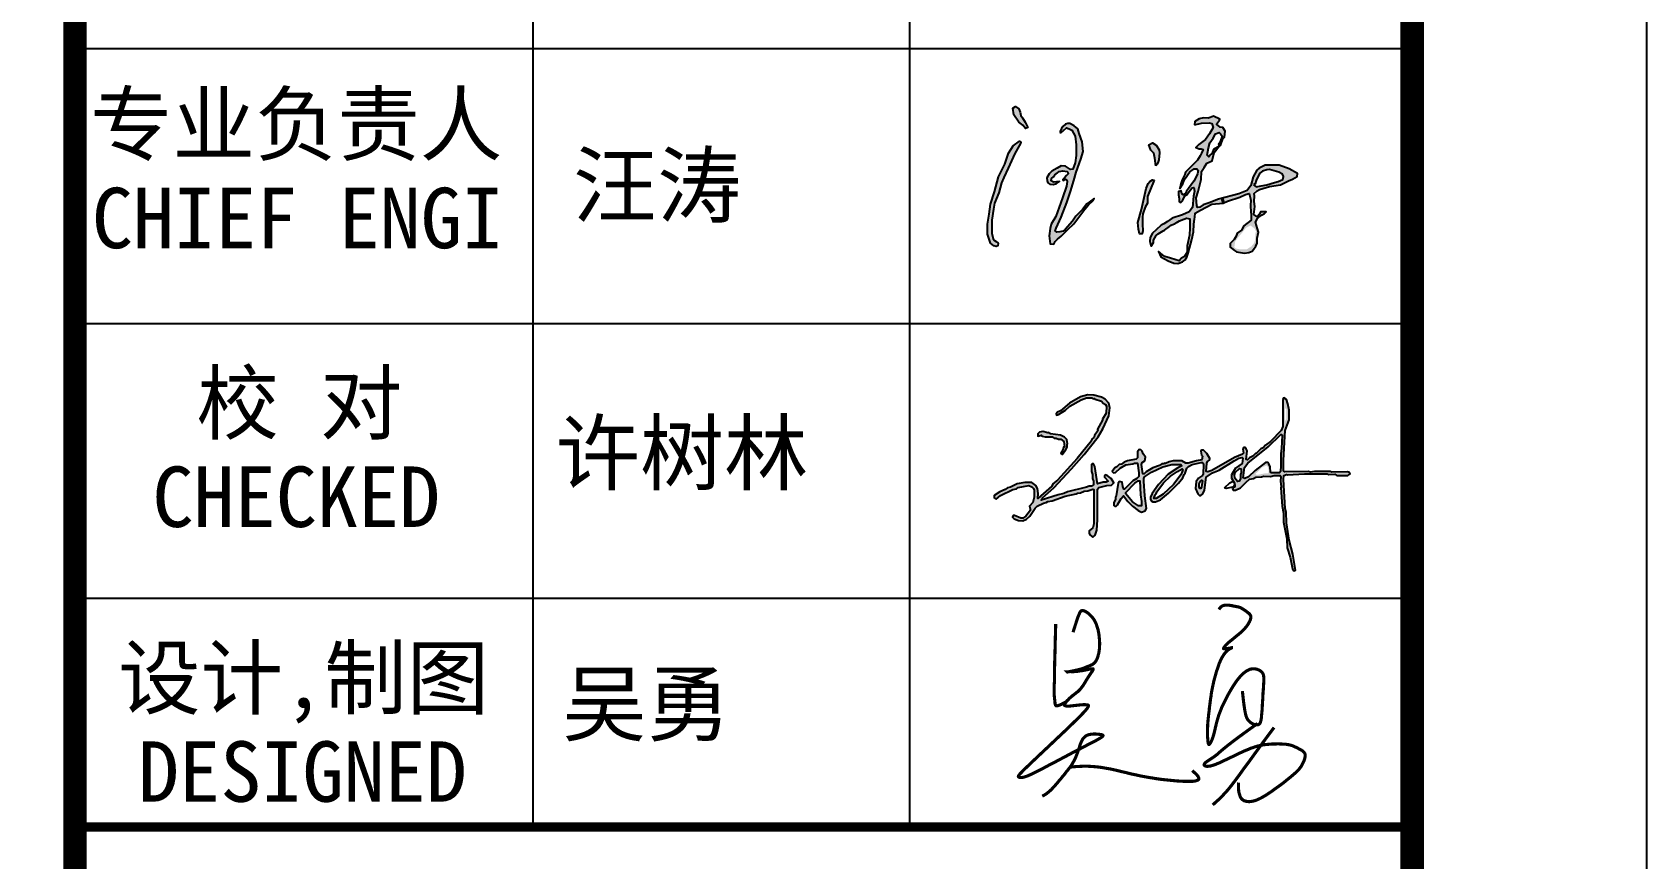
# Model space of a CAD drawing. Extents: x 1036631 to 1215829, y 649019 to 896649.
# Drawn here: x 1204817 to 1215829, y 689782 to 695417 of the extents above; entities that cross this region are included whole.
import ezdxf

# ---------------------------------------------------------------- set-up
doc = ezdxf.new("R2010")
doc.units = 0
doc.header["$LTSCALE"] = 1000
doc.header["$MEASUREMENT"] = 0
for name, color, linetype in [('0-签名', 2, 'Continuous'), ('PUB_TEXT', 7, 'Continuous'), ('PUB_TITLE', 4, 'Continuous'), ('图框', 7, 'Continuous')]:
    doc.layers.add(name, color=color, linetype=linetype)
doc.styles.add('STYLE-黑体', font='simhei.ttf')

msp = doc.modelspace()

# ---------------------------------------------------------------- hatches: boundary and pattern name
at = {"linetype": 'Continuous'}
h = msp.add_hatch(color=4, dxfattribs=at)
h.dxf.hatch_style = 1
h.paths.add_polyline_path([(1211876, 692607), (1211879, 692610), (1211873, 692640), (1211857, 692656), (1211830, 692669), (1211763, 692680), (1211746, 692688), (1211744, 692686), (1211711, 692694), (1211687, 692691), (1211676, 692680), (1211676, 692664), (1211700, 692669), (1211706, 692664), (1211727, 692659), (1211773, 692659), (1211787, 692650), (1211800, 692650), (1211817, 692642), (1211833, 692642), (1211854, 692626), (1211857, 692591), (1211852, 692588), (1211846, 692567), (1211833, 692545), (1211841, 692537), (1211865, 692567), (1211876, 692588)], flags=17)
h.paths.add_polyline_path([(1212192, 692342), (1212195, 692345), (1212176, 692375), (1212149, 692396), (1212138, 692399), (1212130, 692391), (1212130, 692383), (1212155, 692356), (1212141, 692350), (1212122, 692350), (1212082, 692337), (1212065, 692456), (1212055, 692475), (1212046, 692475), (1212041, 692469), (1212041, 692423), (1212049, 692402), (1212049, 692375), (1212055, 692356), (1212055, 692331), (1212041, 692323), (1212025, 692323), (1212009, 692315), (1211879, 692283), (1211854, 692272), (1211814, 692264), (1211698, 692226), (1211708, 692237), (1211708, 692242), (1211784, 692310), (1211906, 692440), (1211992, 692537), (1212087, 692659), (1212119, 692713), (1212160, 692802), (1212168, 692856), (1212160, 692888), (1212136, 692915), (1212111, 692929), (1212057, 692943), (1212017, 692945), (1211968, 692932), (1211892, 692888), (1211830, 692837), (1211811, 692826), (1211800, 692815), (1211803, 692807), (1211817, 692810), (1211865, 692840), (1211895, 692867), (1211971, 692910), (1212009, 692924), (1212044, 692924), (1212057, 692918), (1212063, 692921), (1212068, 692915), (1212111, 692902), (1212122, 692888), (1212138, 692880), (1212144, 692867), (1212141, 692821), (1212117, 692780), (1212117, 692772), (1212084, 692710), (1212087, 692705), (1212063, 692667), (1212060, 692656), (1212044, 692642), (1212041, 692632), (1211944, 692510), (1211809, 692364), (1211779, 692337), (1211771, 692323), (1211676, 692237), (1211679, 692272), (1211673, 692307), (1211662, 692326), (1211635, 692348), (1211587, 692348), (1211535, 692337), (1211489, 692315), (1211468, 692310), (1211454, 692299), (1211416, 692283), (1211379, 692258), (1211379, 692242), (1211392, 692234), (1211422, 692258), (1211506, 692299), (1211530, 692304), (1211541, 692312), (1211614, 692326), (1211635, 692318), (1211646, 692307), (1211652, 692294), (1211652, 692248), (1211641, 692210), (1211619, 692185), (1211625, 692158), (1211595, 692118), (1211573, 692104), (1211560, 692104), (1211516, 692121), (1211508, 692121), (1211503, 692110), (1211514, 692099), (1211544, 692088), (1211573, 692085), (1211598, 692096), (1211622, 692118), (1211657, 692172), (1211671, 692185), (1211714, 692207), (1211733, 692210), (1211744, 692218), (1211773, 692223), (1211863, 692253), (1211938, 692269), (1211946, 692275), (1211968, 692277), (1211992, 692288), (1212017, 692291), (1212052, 692302), (1212057, 692299), (1212057, 692066), (1212052, 692037), (1212025, 692018), (1212025, 692002), (1212030, 691991), (1212052, 691974), (1212068, 691988), (1212079, 692023), (1212084, 692093), (1212084, 692302), (1212092, 692312), (1212147, 692326), (1212179, 692329)])
h.paths.add_polyline_path([(1212384, 692218), (1212384, 692196), (1212382, 692188), (1212363, 692188), (1212322, 692215), (1212276, 692269), (1212276, 692280), (1212338, 692342), (1212360, 692358), (1212371, 692358), (1212376, 692264)], flags=16)
h.paths.add_polyline_path([(1212668, 692434), (1212663, 692426), (1212652, 692399), (1212601, 692334), (1212530, 692267), (1212482, 692237), (1212468, 692239), (1212476, 692264), (1212484, 692269), (1212487, 692283), (1212533, 692345), (1212582, 692391), (1212628, 692423), (1212660, 692440)], flags=16)
h.paths.add_polyline_path([(1212798, 692361), (1212793, 692318), (1212787, 692307), (1212782, 692307), (1212777, 692318), (1212777, 692337), (1212785, 692356), (1212793, 692364)], flags=16)
h.paths.add_polyline_path([(1213063, 692440), (1213063, 692413), (1213058, 692402), (1213058, 692372), (1213050, 692356), (1213039, 692353), (1213020, 692377), (1213017, 692399), (1213023, 692415), (1213052, 692442)], flags=16)
h.paths.add_polyline_path([(1213250, 692431), (1213250, 692415), (1213247, 692410), (1213228, 692410), (1213174, 692399), (1213163, 692402), (1213161, 692407), (1213206, 692450), (1213236, 692464), (1213244, 692456)], flags=16)
h.paths.add_polyline_path([(1213342, 692669), (1213339, 692580), (1213334, 692545), (1213334, 692461), (1213331, 692423), (1213325, 692413), (1213269, 692413), (1213263, 692418), (1213261, 692453), (1213252, 692475), (1213244, 692483), (1213228, 692483), (1213158, 692429), (1213112, 692385), (1213087, 692375), (1213077, 692380), (1213085, 692450), (1213109, 692480), (1213247, 692591), (1213334, 692675), (1213339, 692675)], flags=16)
h.paths.add_polyline_path([(1213371, 692848), (1213371, 692813), (1213371, 692780), (1213363, 692769), (1213363, 692851), (1213366, 692853)], flags=16)
h.paths.add_polyline_path([(1213804, 692404), (1213807, 692407), (1213801, 692415), (1213788, 692421), (1213682, 692418), (1213669, 692423), (1213563, 692423), (1213536, 692418), (1213520, 692423), (1213361, 692421), (1213352, 692426), (1213352, 692499), (1213363, 692702), (1213390, 692775), (1213390, 692840), (1213382, 692883), (1213371, 692913), (1213355, 692924), (1213347, 692913), (1213347, 692729), (1213336, 692702), (1213263, 692626), (1213228, 692602), (1213212, 692583), (1213198, 692577), (1213166, 692545), (1213161, 692545), (1213142, 692526), (1213120, 692515), (1213106, 692502), (1213096, 692504), (1213104, 692564), (1213098, 692577), (1213090, 692586), (1213082, 692586), (1213074, 692575), (1213079, 692548), (1213071, 692540), (1213017, 692518), (1212863, 692429), (1212836, 692421), (1212825, 692423), (1212828, 692480), (1212833, 692491), (1212847, 692499), (1212850, 692510), (1212828, 692545), (1212806, 692567), (1212793, 692567), (1212787, 692561), (1212793, 692534), (1212798, 692526), (1212795, 692502), (1212758, 692496), (1212701, 692480), (1212685, 692480), (1212658, 692494), (1212598, 692494), (1212571, 692488), (1212547, 692477), (1212544, 692480), (1212536, 692475), (1212522, 692475), (1212506, 692464), (1212460, 692448), (1212414, 692421), (1212401, 692407), (1212393, 692407), (1212384, 692469), (1212387, 692483), (1212406, 692496), (1212411, 692521), (1212395, 692542), (1212387, 692561), (1212379, 692569), (1212368, 692572), (1212355, 692556), (1212355, 692515), (1212347, 692507), (1212287, 692494), (1212265, 692486), (1212247, 692472), (1212230, 692469), (1212214, 692453), (1212201, 692448), (1212184, 692423), (1212192, 692413), (1212206, 692415), (1212238, 692445), (1212276, 692467), (1212325, 692475), (1212336, 692480), (1212355, 692480), (1212366, 692413), (1212366, 692388), (1212352, 692375), (1212325, 692358), (1212268, 692302), (1212263, 692302), (1212255, 692321), (1212252, 692350), (1212233, 692353), (1212225, 692342), (1212211, 692256), (1212206, 692248), (1212206, 692231), (1212195, 692210), (1212195, 692191), (1212201, 692185), (1212211, 692185), (1212220, 692194), (1212244, 692239), (1212260, 692256), (1212290, 692218), (1212322, 692185), (1212360, 692156), (1212382, 692145), (1212409, 692153), (1212417, 692169), (1212406, 692256), (1212398, 692356), (1212398, 692375), (1212403, 692385), (1212452, 692418), (1212528, 692453), (1212590, 692469), (1212652, 692469), (1212658, 692461), (1212631, 692448), (1212566, 692404), (1212498, 692334), (1212455, 692272), (1212444, 692248), (1212444, 692234), (1212449, 692223), (1212460, 692215), (1212479, 692215), (1212512, 692229), (1212568, 692275), (1212636, 692342), (1212666, 692380), (1212674, 692402), (1212682, 692410), (1212693, 692445), (1212704, 692456), (1212728, 692469), (1212790, 692483), (1212798, 692483), (1212806, 692475), (1212804, 692402), (1212798, 692394), (1212771, 692377), (1212755, 692353), (1212752, 692307), (1212768, 692269), (1212779, 692258), (1212787, 692258), (1212801, 692269), (1212812, 692294), (1212825, 692383), (1212868, 692413), (1212912, 692431), (1213014, 692496), (1213047, 692513), (1213069, 692518), (1213074, 692513), (1213069, 692477), (1213025, 692445), (1212996, 692399), (1212996, 692377), (1213017, 692342), (1213017, 692329), (1213004, 692307), (1213009, 692296), (1213025, 692296), (1213058, 692310), (1213096, 692350), (1213120, 692369), (1213147, 692375), (1213163, 692383), (1213201, 692385), (1213217, 692391), (1213263, 692388), (1213288, 692396), (1213328, 692396), (1213334, 692388), (1213331, 692356), (1213336, 692318), (1213334, 692310), (1213342, 692185), (1213352, 692137), (1213352, 692077), (1213374, 691964), (1213377, 691901), (1213396, 691839), (1213412, 691758), (1213423, 691745), (1213434, 691750), (1213415, 691858), (1213390, 691953), (1213371, 692072), (1213369, 692145), (1213363, 692169), (1213352, 692367), (1213355, 692396), (1213371, 692402), (1213380, 692399), (1213496, 692407), (1213650, 692407), (1213661, 692402), (1213701, 692404), (1213715, 692394), (1213791, 692394)])
at = {"layer": 'PUB_TEXT'}
h = msp.add_hatch(color=4, dxfattribs=at)
h.paths.add_polyline_path([(1211520, 694590), (1211561, 694666), (1211551, 694676), (1211507, 694644), (1211476, 694594), (1211450, 694518), (1211408, 694431), (1211380, 694330), (1211354, 694246), (1211343, 694178), (1211332, 694109), (1211332, 694041), (1211354, 693980), (1211376, 693960), (1211391, 693956), (1211404, 693962), (1211406, 693980), (1211392, 693991), (1211375, 694001), (1211362, 694047), (1211362, 694137), (1211373, 694212), (1211381, 694252), (1211409, 694323), (1211427, 694390), (1211443, 694428), (1211473, 694490)])
h.paths.add_polyline_path([(1211571, 694833), (1211560, 694849), (1211556, 694872), (1211546, 694895), (1211523, 694911), (1211506, 694900), (1211513, 694855), (1211546, 694804), (1211573, 694785), (1211591, 694762), (1211608, 694768), (1211589, 694805)])
msp.add_hatch(color=4, dxfattribs=at).paths.add_polyline_path([(1211877, 694400), (1211872, 694368), (1211845, 694288), (1211799, 694162), (1211768, 694110), (1211761, 694079), (1211753, 694029), (1211759, 693975), (1211784, 693972), (1211795, 693990), (1211810, 694007), (1211835, 694027), (1211852, 694043), (1211879, 694071), (1211921, 694112), (1211948, 694147), (1211997, 694212), (1212022, 694240), (1212050, 694269), (1212061, 694284), (1212011, 694248), (1211980, 694210), (1211936, 694163), (1211913, 694130), (1211862, 694073), (1211849, 694061), (1211826, 694056), (1211806, 694055), (1211794, 694063), (1211800, 694081), (1211834, 694157), (1211873, 694256), (1211899, 694331), (1211921, 694406), (1211937, 694463), (1211969, 694553), (1211985, 694605), (1211978, 694671), (1211957, 694728), (1211948, 694758), (1211923, 694780), (1211894, 694795), (1211880, 694796), (1211865, 694791), (1211846, 694776), (1211838, 694762), (1211828, 694740), (1211830, 694730), (1211872, 694766), (1211890, 694760), (1211909, 694751), (1211931, 694710), (1211938, 694649), (1211938, 694577), (1211930, 694528), (1211914, 694484), (1211898, 694481), (1211865, 694504), (1211836, 694506), (1211807, 694491), (1211771, 694470), (1211754, 694451), (1211738, 694424), (1211739, 694404), (1211745, 694390), (1211758, 694382), (1211780, 694380), (1211804, 694387), (1211824, 694399), (1211783, 694396), (1211768, 694404), (1211769, 694420), (1211783, 694432), (1211791, 694445), (1211816, 694465), (1211846, 694473), (1211878, 694469), (1211883, 694451), (1211872, 694440), (1211857, 694424), (1211847, 694413), (1211848, 694406), (1211870, 694417)])
h = msp.add_hatch(color=4, dxfattribs=at)
h.paths.add_polyline_path([(1212786, 694205), (1212863, 694245), (1212941, 694251), (1212932, 694285), (1212908, 694279), (1212844, 694255), (1212803, 694241), (1212780, 694224), (1212766, 694223), (1212760, 694237), (1212757, 694288), (1212769, 694332), (1212790, 694414), (1212793, 694469), (1212810, 694496), (1212828, 694524), (1212864, 694541), (1212879, 694598), (1212913, 694640), (1212875, 694617), (1212865, 694592), (1212848, 694577), (1212842, 694569), (1212831, 694580), (1212839, 694629), (1212850, 694664), (1212871, 694695), (1212887, 694725), (1212912, 694734), (1212922, 694725), (1212934, 694708), (1212921, 694678), (1212912, 694660), (1212909, 694652), (1212921, 694646), (1212938, 694690), (1212950, 694702), (1212953, 694743), (1212938, 694768), (1212919, 694770), (1212895, 694790), (1212915, 694817), (1212917, 694825), (1212874, 694845), (1212852, 694836), (1212837, 694832), (1212807, 694833), (1212776, 694828), (1212746, 694809), (1212744, 694787), (1212792, 694797), (1212848, 694801), (1212863, 694796), (1212872, 694767), (1212847, 694725), (1212819, 694686), (1212774, 694653), (1212753, 694631), (1212776, 694623), (1212789, 694622), (1212803, 694617), (1212793, 694594), (1212784, 694574), (1212765, 694546), (1212714, 694495), (1212684, 694464), (1212679, 694448), (1212660, 694412), (1212655, 694398), (1212651, 694383), (1212645, 694351), (1212665, 694384), (1212672, 694403), (1212680, 694420), (1212693, 694437), (1212701, 694450), (1212712, 694465), (1212726, 694475), (1212742, 694487), (1212761, 694486), (1212769, 694475), (1212764, 694452), (1212755, 694431), (1212741, 694402), (1212704, 694352), (1212691, 694334), (1212682, 694316), (1212669, 694308), (1212658, 694315), (1212653, 694337), (1212636, 694332), (1212636, 694308), (1212640, 694283), (1212640, 694263), (1212651, 694257), (1212662, 694269), (1212676, 694297), (1212691, 694307), (1212716, 694340), (1212728, 694356), (1212740, 694359), (1212744, 694333), (1212738, 694300), (1212730, 694223), (1212708, 694194), (1212663, 694173), (1212592, 694150), (1212560, 694128), (1212536, 694111), (1212517, 694101), (1212483, 694071), (1212459, 694047), (1212443, 694019), (1212440, 693994), (1212444, 693973), (1212449, 693958), (1212464, 693983), (1212464, 693999), (1212474, 694016), (1212484, 694032), (1212497, 694044), (1212531, 694064), (1212539, 694069), (1212573, 694092), (1212586, 694102), (1212612, 694113), (1212620, 694118), (1212643, 694131), (1212671, 694142), (1212689, 694149), (1212712, 694146), (1212713, 694125), (1212712, 694083), (1212710, 694033), (1212695, 693961), (1212695, 693918), (1212676, 693888), (1212655, 693876), (1212639, 693859), (1212582, 693878), (1212543, 693888), (1212526, 693900), (1212498, 693922), (1212516, 693885), (1212566, 693859), (1212603, 693844), (1212632, 693840), (1212662, 693852), (1212682, 693866), (1212692, 693883), (1212702, 693910), (1212727, 694005), (1212737, 694056), (1212739, 694108), (1212744, 694144), (1212746, 694157), (1212750, 694183)])
h.paths.add_polyline_path([(1213054, 694294), (1213093, 694312), (1213117, 694317), (1213128, 694272), (1213126, 694237), (1213128, 694191), (1213130, 694179), (1213131, 694136), (1213081, 694098), (1213065, 694067), (1213036, 694048), (1213028, 694028), (1213014, 694004), (1212988, 693978), (1212988, 693953), (1212997, 693945), (1213018, 693930), (1213031, 693921), (1213085, 693911), (1213115, 693916), (1213139, 693924), (1213147, 693935), (1213162, 693958), (1213171, 693979), (1213171, 694013), (1213180, 694055), (1213160, 694123), (1213175, 694147), (1213183, 694157), (1213205, 694172), (1213223, 694182), (1213233, 694194), (1213194, 694192), (1213189, 694177), (1213171, 694159), (1213150, 694174), (1213155, 694230), (1213152, 694263), (1213153, 694302), (1213151, 694318), (1213173, 694336), (1213189, 694345), (1213257, 694365), (1213331, 694377), (1213386, 694404), (1213413, 694416), (1213444, 694433), (1213447, 694454), (1213391, 694487), (1213321, 694512), (1213255, 694511), (1213227, 694511), (1213186, 694490), (1213170, 694477), (1213145, 694432), (1213129, 694373), (1213103, 694339), (1213048, 694316), (1212937, 694287), (1212946, 694254), (1212969, 694266)])
h.paths.add_polyline_path([(1213148, 694378), (1213159, 694385), (1213166, 694407), (1213179, 694436), (1213190, 694456), (1213209, 694470), (1213239, 694480), (1213256, 694481), (1213320, 694463), (1213345, 694450), (1213352, 694434), (1213347, 694413), (1213315, 694400), (1213291, 694392), (1213239, 694377), (1213199, 694370), (1213165, 694364)], flags=16)
h.paths.add_polyline_path([(1213112, 694092), (1213127, 694100), (1213155, 694079), (1213164, 694059), (1213160, 694043), (1213160, 694020), (1213155, 693987), (1213144, 693970), (1213131, 693956), (1213102, 693938), (1213054, 693938), (1213038, 693940), (1213024, 693944), (1213016, 693952), (1213022, 693990), (1213040, 694016), (1213063, 694043), (1213095, 694083)], flags=16)
h.paths.add_polyline_path([(1212937, 694287), (1212932, 694285), (1212941, 694251), (1212946, 694254)], flags=17)
h = msp.add_hatch(color=4, dxfattribs=at)
h.paths.add_polyline_path([(1212459, 694412), (1212441, 694399), (1212429, 694387), (1212415, 694351), (1212396, 694270), (1212382, 694209), (1212359, 694120), (1212363, 694074), (1212369, 694044), (1212388, 694043), (1212392, 694064), (1212389, 694110), (1212389, 694157), (1212393, 694180), (1212408, 694225), (1212423, 694252), (1212424, 694297), (1212469, 694409)])
h.paths.add_polyline_path([(1212468, 694592), (1212473, 694560), (1212481, 694506), (1212490, 694519), (1212494, 694527), (1212502, 694547), (1212506, 694595), (1212503, 694616), (1212484, 694648), (1212457, 694664), (1212433, 694651), (1212446, 694614)])

# ---------------------------------------------------------------- linework, layer by layer
at = {"color": 4, "linetype": 'Continuous'}
for points in [[(1212192, 692342), (1212195, 692345), (1212176, 692375), (1212149, 692396), (1212138, 692399), (1212130, 692391), (1212130, 692383), (1212155, 692356), (1212141, 692350), (1212122, 692350), (1212082, 692337), (1212065, 692456), (1212055, 692475), (1212046, 692475), (1212041, 692469), (1212041, 692423), (1212049, 692402), (1212049, 692375), (1212055, 692356), (1212055, 692331), (1212041, 692323), (1212025, 692323), (1212009, 692315), (1211879, 692283), (1211854, 692272), (1211814, 692264), (1211698, 692226), (1211708, 692237), (1211708, 692242), (1211784, 692310), (1211906, 692440), (1211992, 692537), (1212087, 692659), (1212119, 692713), (1212160, 692802), (1212168, 692856), (1212160, 692888), (1212136, 692915), (1212111, 692929), (1212057, 692943), (1212017, 692945), (1211968, 692932), (1211892, 692888), (1211830, 692837), (1211811, 692826), (1211800, 692815), (1211803, 692807), (1211817, 692810), (1211865, 692840), (1211895, 692867), (1211971, 692910), (1212009, 692924), (1212044, 692924), (1212057, 692918), (1212063, 692921), (1212068, 692915), (1212111, 692902), (1212122, 692888), (1212138, 692880), (1212144, 692867), (1212141, 692821), (1212117, 692780), (1212117, 692772), (1212084, 692710), (1212087, 692705), (1212063, 692667), (1212060, 692656), (1212044, 692642), (1212041, 692632), (1211944, 692510), (1211809, 692364), (1211779, 692337), (1211771, 692323), (1211676, 692237), (1211679, 692272), (1211673, 692307), (1211662, 692326), (1211635, 692348), (1211587, 692348), (1211535, 692337), (1211489, 692315), (1211468, 692310), (1211454, 692299), (1211416, 692283), (1211379, 692258), (1211379, 692242), (1211392, 692234), (1211422, 692258), (1211506, 692299), (1211530, 692304), (1211541, 692312), (1211614, 692326), (1211635, 692318), (1211646, 692307), (1211652, 692294), (1211652, 692248), (1211641, 692210), (1211619, 692185), (1211625, 692158), (1211595, 692118), (1211573, 692104), (1211560, 692104), (1211516, 692121), (1211508, 692121), (1211503, 692110), (1211514, 692099), (1211544, 692088), (1211573, 692085), (1211598, 692096), (1211622, 692118), (1211657, 692172), (1211671, 692185), (1211714, 692207), (1211733, 692210), (1211744, 692218), (1211773, 692223), (1211863, 692253), (1211938, 692269), (1211946, 692275), (1211968, 692277), (1211992, 692288), (1212017, 692291), (1212052, 692302), (1212057, 692299), (1212057, 692066), (1212052, 692037), (1212025, 692018), (1212025, 692002), (1212030, 691991), (1212052, 691974), (1212068, 691988), (1212079, 692023), (1212084, 692093), (1212084, 692302), (1212092, 692312), (1212147, 692326), (1212179, 692329), (1212192, 692342)], [(1213804, 692404), (1213807, 692407), (1213801, 692415), (1213788, 692421), (1213682, 692418), (1213669, 692423), (1213563, 692423), (1213536, 692418), (1213520, 692423), (1213361, 692421), (1213352, 692426), (1213352, 692499), (1213363, 692702), (1213390, 692775), (1213390, 692840), (1213382, 692883), (1213371, 692913), (1213355, 692924), (1213347, 692913), (1213347, 692729), (1213336, 692702), (1213263, 692626), (1213228, 692602), (1213212, 692583), (1213198, 692577), (1213166, 692545), (1213161, 692545), (1213142, 692526), (1213120, 692515), (1213106, 692502), (1213096, 692504), (1213104, 692564), (1213098, 692577), (1213090, 692586), (1213082, 692586), (1213074, 692575), (1213079, 692548), (1213071, 692540), (1213017, 692518), (1212863, 692429), (1212836, 692421), (1212825, 692423), (1212828, 692480), (1212833, 692491), (1212847, 692499), (1212850, 692510), (1212828, 692545), (1212806, 692567), (1212793, 692567), (1212787, 692561), (1212793, 692534), (1212798, 692526), (1212795, 692502), (1212758, 692496), (1212701, 692480), (1212685, 692480), (1212658, 692494), (1212598, 692494), (1212571, 692488), (1212547, 692477), (1212544, 692480), (1212536, 692475), (1212522, 692475), (1212506, 692464), (1212460, 692448), (1212414, 692421), (1212401, 692407), (1212393, 692407), (1212384, 692469), (1212387, 692483), (1212406, 692496), (1212411, 692521), (1212395, 692542), (1212387, 692561), (1212379, 692569), (1212368, 692572), (1212355, 692556), (1212355, 692515), (1212347, 692507), (1212287, 692494), (1212265, 692486), (1212247, 692472), (1212230, 692469), (1212214, 692453), (1212201, 692448), (1212184, 692423), (1212192, 692413), (1212206, 692415), (1212238, 692445), (1212276, 692467), (1212325, 692475), (1212336, 692480), (1212355, 692480), (1212366, 692413), (1212366, 692388), (1212352, 692375), (1212325, 692358), (1212268, 692302), (1212263, 692302), (1212255, 692321), (1212252, 692350), (1212233, 692353), (1212225, 692342), (1212211, 692256), (1212206, 692248), (1212206, 692231), (1212195, 692210), (1212195, 692191), (1212201, 692185), (1212211, 692185), (1212220, 692194), (1212244, 692239), (1212260, 692256), (1212290, 692218), (1212322, 692185), (1212360, 692156), (1212382, 692145), (1212409, 692153), (1212417, 692169), (1212406, 692256), (1212398, 692356), (1212398, 692375), (1212403, 692385), (1212452, 692418), (1212528, 692453), (1212590, 692469), (1212652, 692469), (1212658, 692461), (1212631, 692448), (1212566, 692404), (1212498, 692334), (1212455, 692272), (1212444, 692248), (1212444, 692234), (1212449, 692223), (1212460, 692215), (1212479, 692215), (1212512, 692229), (1212568, 692275), (1212636, 692342), (1212666, 692380), (1212674, 692402), (1212682, 692410), (1212693, 692445), (1212704, 692456), (1212728, 692469), (1212790, 692483), (1212798, 692483), (1212806, 692475), (1212804, 692402), (1212798, 692394), (1212771, 692377), (1212755, 692353), (1212752, 692307), (1212768, 692269), (1212779, 692258), (1212787, 692258), (1212801, 692269), (1212812, 692294), (1212825, 692383), (1212868, 692413), (1212912, 692431), (1213014, 692496), (1213047, 692513), (1213069, 692518), (1213074, 692513), (1213069, 692477), (1213025, 692445), (1212996, 692399), (1212996, 692377), (1213017, 692342), (1213017, 692329), (1213004, 692307), (1213009, 692296), (1213025, 692296), (1213058, 692310), (1213096, 692350), (1213120, 692369), (1213147, 692375), (1213163, 692383), (1213201, 692385), (1213217, 692391), (1213263, 692388), (1213288, 692396), (1213328, 692396), (1213334, 692388), (1213331, 692356), (1213336, 692318), (1213334, 692310), (1213342, 692185), (1213352, 692137), (1213352, 692077), (1213374, 691964), (1213377, 691901), (1213396, 691839), (1213412, 691758), (1213423, 691745), (1213434, 691750), (1213415, 691858), (1213390, 691953), (1213371, 692072), (1213369, 692145), (1213363, 692169), (1213352, 692367), (1213355, 692396), (1213371, 692402), (1213380, 692399), (1213496, 692407), (1213650, 692407), (1213661, 692402), (1213701, 692404), (1213715, 692394), (1213791, 692394), (1213804, 692404)], [(1211876, 692607), (1211879, 692610), (1211873, 692640), (1211857, 692656), (1211830, 692669), (1211763, 692680), (1211746, 692688), (1211744, 692686), (1211711, 692694), (1211687, 692691), (1211676, 692680), (1211676, 692664), (1211700, 692669), (1211706, 692664), (1211727, 692659), (1211773, 692659), (1211787, 692650), (1211800, 692650), (1211817, 692642), (1211833, 692642), (1211854, 692626), (1211857, 692591), (1211852, 692588), (1211846, 692567), (1211833, 692545), (1211841, 692537), (1211865, 692567), (1211876, 692588), (1211876, 692607)], [(1213342, 692669), (1213339, 692580), (1213334, 692545), (1213334, 692461), (1213331, 692423), (1213325, 692413), (1213269, 692413), (1213263, 692418), (1213261, 692453), (1213252, 692475), (1213244, 692483), (1213228, 692483), (1213158, 692429), (1213112, 692385), (1213087, 692375), (1213077, 692380), (1213085, 692450), (1213109, 692480), (1213247, 692591), (1213334, 692675), (1213339, 692675), (1213342, 692669)], [(1212668, 692434), (1212663, 692426), (1212652, 692399), (1212601, 692334), (1212530, 692267), (1212482, 692237), (1212468, 692239), (1212476, 692264), (1212484, 692269), (1212487, 692283), (1212533, 692345), (1212582, 692391), (1212628, 692423), (1212660, 692440), (1212668, 692434)], [(1213063, 692440), (1213063, 692413), (1213058, 692402), (1213058, 692372), (1213050, 692356), (1213039, 692353), (1213020, 692377), (1213017, 692399), (1213023, 692415), (1213052, 692442), (1213063, 692440)], [(1212384, 692218), (1212384, 692196), (1212382, 692188), (1212363, 692188), (1212322, 692215), (1212276, 692269), (1212276, 692280), (1212338, 692342), (1212360, 692358), (1212371, 692358), (1212376, 692264), (1212384, 692218)], [(1212798, 692361), (1212793, 692318), (1212787, 692307), (1212782, 692307), (1212777, 692318), (1212777, 692337), (1212785, 692356), (1212793, 692364), (1212798, 692361)], [(1213019, 692331), (1213019, 692319), (1213017, 692315), (1213003, 692315), (1212961, 692306), (1212953, 692308), (1212951, 692313), (1212986, 692346), (1213009, 692356), (1213015, 692350), (1213019, 692331)]]:
    msp.add_lwpolyline(points, dxfattribs=at)
at = {"layer": '0-签名', "color": 4, "const_width": 21.3}
for points in [[(1211916, 691326), (1211930, 691370), (1211941, 691404), (1211949, 691429), (1211957, 691447), (1211962, 691460), (1211967, 691467), (1211972, 691472), (1211976, 691473), (1211981, 691474), (1211986, 691473), (1211992, 691472), (1211998, 691469), (1212004, 691466), (1212010, 691462), (1212016, 691458), (1212022, 691453), (1212028, 691448), (1212034, 691442), (1212040, 691436), (1212046, 691429), (1212051, 691423), (1212057, 691415), (1212062, 691408), (1212066, 691400), (1212070, 691391), (1212074, 691383), (1212077, 691374), (1212080, 691364), (1212083, 691355), (1212086, 691346), (1212088, 691336), (1212090, 691327), (1212092, 691317), (1212093, 691308), (1212094, 691298), (1212095, 691289), (1212096, 691280), (1212097, 691271), (1212097, 691262), (1212098, 691253), (1212098, 691244), (1212097, 691236), (1212097, 691228), (1212096, 691221), (1212096, 691213), (1212095, 691206), (1212094, 691199), (1212093, 691192), (1212092, 691186), (1212091, 691180), (1212089, 691175), (1212088, 691170), (1212087, 691165), (1212085, 691160), (1212084, 691156), (1212083, 691152), (1212081, 691148), (1212080, 691145), (1212078, 691141), (1212077, 691138), (1212075, 691135), (1212073, 691133), (1212072, 691130), (1212070, 691127), (1212068, 691124), (1212066, 691122), (1212064, 691119), (1212061, 691116), (1212059, 691114), (1212055, 691111), (1212052, 691109), (1212048, 691106), (1212044, 691104), (1212039, 691102), (1212034, 691099), (1212028, 691097), (1212023, 691095), (1212018, 691093), (1212012, 691091), (1212007, 691089), (1212002, 691087), (1211997, 691085), (1211993, 691083), (1211988, 691081), (1211982, 691079), (1211977, 691077), (1211970, 691075), (1211963, 691073), (1211955, 691071), (1211946, 691069), (1211937, 691067), (1211928, 691065), (1211919, 691063), (1211910, 691061), (1211902, 691060), (1211894, 691058), (1211888, 691057), (1211883, 691056), (1211880, 691056), (1211878, 691055), (1211877, 691055), (1211878, 691054), (1211880, 691054), (1211885, 691055), (1211891, 691055), (1211899, 691055), (1211908, 691056), (1211918, 691057), (1211929, 691058), (1211940, 691059), (1211952, 691060), (1211963, 691062), (1211974, 691063), (1211984, 691065), (1211994, 691067), (1212004, 691069), (1212013, 691071), (1212021, 691073), (1212028, 691074), (1212034, 691075), (1212040, 691076), (1212044, 691077), (1212048, 691077), (1212050, 691076), (1212052, 691076), (1212053, 691074), (1212053, 691072), (1212052, 691069), (1212051, 691066), (1212049, 691063), (1212046, 691058), (1212042, 691054), (1212039, 691048), (1212035, 691043), (1212031, 691037), (1212027, 691031), (1212023, 691025), (1212019, 691019), (1212015, 691012), (1212011, 691006), (1212007, 690999), (1212003, 690993), (1211999, 690986), (1211995, 690979), (1211991, 690973), (1211987, 690966), (1211982, 690959), (1211977, 690953), (1211973, 690947), (1211968, 690941), (1211963, 690935), (1211958, 690930), (1211953, 690925), (1211948, 690920), (1211942, 690916), (1211937, 690912), (1211932, 690908), (1211927, 690904), (1211922, 690900), (1211918, 690897), (1211913, 690894), (1211909, 690890), (1211905, 690887), (1211902, 690884), (1211898, 690881), (1211895, 690878), (1211891, 690875), (1211888, 690872), (1211885, 690868), (1211882, 690865), (1211879, 690862), (1211875, 690859), (1211873, 690855), (1211870, 690852), (1211867, 690849), (1211865, 690846), (1211863, 690844), (1211861, 690841), (1211860, 690839), (1211859, 690836), (1211858, 690834), (1211858, 690832), (1211858, 690831), (1211859, 690829), (1211859, 690827), (1211861, 690826), (1211863, 690825), (1211865, 690824), (1211869, 690823), (1211873, 690822), (1211878, 690822), (1211883, 690822), (1211890, 690822), (1211898, 690823), (1211906, 690824), (1211915, 690825), (1211924, 690826), (1211933, 690827), (1211943, 690828), (1211952, 690829), (1211961, 690830), (1211970, 690831), (1211978, 690831), (1211986, 690832), (1211993, 690832), (1212000, 690832), (1212007, 690831), (1212012, 690831), (1212017, 690830), (1212021, 690827), (1212021, 690823), (1212019, 690817), (1212012, 690806), (1212000, 690791), (1211981, 690771), (1211956, 690745), (1211923, 690713), (1211884, 690675), (1211841, 690634), (1211795, 690591), (1211750, 690548), (1211706, 690507), (1211665, 690468), (1211630, 690435), (1211602, 690408), (1211580, 690387), (1211565, 690371), (1211554, 690360), (1211547, 690351), (1211544, 690346), (1211543, 690343), (1211544, 690340), (1211546, 690338), (1211549, 690337), (1211553, 690336), (1211558, 690335), (1211564, 690335), (1211570, 690336), (1211577, 690337), (1211585, 690339), (1211593, 690342), (1211603, 690345), (1211614, 690350), (1211626, 690355), (1211641, 690362), (1211659, 690371), (1211679, 690381), (1211702, 690393), (1211729, 690407), (1211758, 690423), (1211790, 690439), (1211823, 690457), (1211856, 690474), (1211889, 690492), (1211921, 690509), (1211951, 690524), (1211979, 690539), (1212004, 690552), (1212026, 690564), (1212046, 690574), (1212064, 690583), (1212079, 690591), (1212091, 690598), (1212102, 690604), (1212110, 690610), (1212116, 690614), (1212119, 690618), (1212121, 690621), (1212120, 690623), (1212117, 690625), (1212112, 690627), (1212104, 690629), (1212094, 690630), (1212083, 690631), (1212071, 690632), (1212057, 690632), (1212044, 690631), (1212031, 690629), (1212018, 690626), (1212007, 690621), (1211997, 690614), (1211989, 690606), (1211982, 690597), (1211976, 690586), (1211971, 690575), (1211966, 690563), (1211962, 690551), (1211958, 690538), (1211954, 690525), (1211949, 690513), (1211945, 690500), (1211940, 690488), (1211935, 690475), (1211930, 690463), (1211924, 690452), (1211918, 690441), (1211912, 690430), (1211906, 690420), (1211899, 690410), (1211892, 690401), (1211885, 690392), (1211878, 690383), (1211870, 690374), (1211863, 690364), (1211856, 690355), (1211848, 690346), (1211840, 690336), (1211833, 690327), (1211824, 690317), (1211816, 690307), (1211807, 690296), (1211798, 690286), (1211788, 690275), (1211778, 690264), (1211768, 690253), (1211756, 690242), (1211745, 690233), (1211732, 690223), (1211719, 690215), (1211706, 690208)], [(1212911, 691481), (1212917, 691490), (1212923, 691497), (1212929, 691502), (1212936, 691506), (1212943, 691509), (1212949, 691510), (1212956, 691511), (1212962, 691511), (1212969, 691511), (1212976, 691510), (1212982, 691510), (1212989, 691509), (1212995, 691508), (1213002, 691507), (1213008, 691505), (1213014, 691504), (1213019, 691503), (1213025, 691502), (1213030, 691501), (1213036, 691500), (1213041, 691499), (1213046, 691498), (1213052, 691496), (1213057, 691494), (1213063, 691491), (1213068, 691488), (1213074, 691485), (1213080, 691481), (1213085, 691477), (1213091, 691474), (1213096, 691470), (1213101, 691466), (1213106, 691462), (1213110, 691459), (1213115, 691455), (1213118, 691452), (1213122, 691448), (1213125, 691444), (1213127, 691440), (1213128, 691436), (1213129, 691431), (1213129, 691426), (1213128, 691421), (1213127, 691416), (1213125, 691410), (1213122, 691404), (1213120, 691398), (1213116, 691392), (1213113, 691385), (1213109, 691379), (1213104, 691372), (1213099, 691365), (1213093, 691358), (1213087, 691350), (1213079, 691342), (1213070, 691333), (1213060, 691324), (1213049, 691315), (1213038, 691306), (1213026, 691296), (1213015, 691287), (1213004, 691278), (1212994, 691270), (1212984, 691262), (1212976, 691255), (1212970, 691249), (1212964, 691244), (1212959, 691239), (1212955, 691234), (1212952, 691231), (1212950, 691227), (1212947, 691224), (1212945, 691221), (1212944, 691219), (1212943, 691217), (1212943, 691215), (1212945, 691214), (1212947, 691213), (1212951, 691213), (1212956, 691213), (1212963, 691214), (1212971, 691215), (1212979, 691217), (1212988, 691218), (1212995, 691220), (1213001, 691221), (1213006, 691222), (1213007, 691222), (1213006, 691222), (1213001, 691221), (1212995, 691218), (1212986, 691213), (1212976, 691207), (1212965, 691198), (1212954, 691186), (1212943, 691171), (1212932, 691153), (1212922, 691133), (1212912, 691110), (1212904, 691085), (1212895, 691060), (1212888, 691035), (1212881, 691010), (1212875, 690986), (1212870, 690963), (1212866, 690943), (1212862, 690923), (1212859, 690905), (1212857, 690887), (1212854, 690871), (1212852, 690855), (1212850, 690839), (1212848, 690824), (1212846, 690809), (1212845, 690794), (1212843, 690780), (1212841, 690766), (1212840, 690752), (1212838, 690739), (1212837, 690726), (1212836, 690713), (1212835, 690702), (1212834, 690690), (1212834, 690679), (1212833, 690668), (1212833, 690657), (1212833, 690647), (1212833, 690637), (1212833, 690627), (1212833, 690617), (1212834, 690608), (1212835, 690599), (1212835, 690591), (1212836, 690584), (1212837, 690577), (1212838, 690572), (1212839, 690567), (1212840, 690564), (1212841, 690562), (1212842, 690561), (1212843, 690561), (1212845, 690561), (1212847, 690563), (1212849, 690565), (1212851, 690568), (1212854, 690573), (1212857, 690578), (1212860, 690584), (1212863, 690591), (1212866, 690599), (1212870, 690609), (1212873, 690620), (1212877, 690632), (1212880, 690646), (1212884, 690661), (1212887, 690676), (1212891, 690692), (1212895, 690709), (1212900, 690726), (1212905, 690743), (1212910, 690760), (1212916, 690776), (1212923, 690793), (1212929, 690810), (1212937, 690827), (1212945, 690843), (1212953, 690860), (1212962, 690878), (1212971, 690895), (1212981, 690913), (1212991, 690930), (1213001, 690947), (1213011, 690963), (1213022, 690979), (1213032, 690994), (1213042, 691007), (1213052, 691019), (1213062, 691030), (1213071, 691039), (1213081, 691048), (1213090, 691055), (1213098, 691061), (1213107, 691066), (1213115, 691070), (1213122, 691073), (1213130, 691075), (1213137, 691076), (1213144, 691077), (1213151, 691077), (1213157, 691077), (1213164, 691075), (1213171, 691074), (1213177, 691071), (1213184, 691068), (1213190, 691065), (1213196, 691061), (1213202, 691056), (1213207, 691050), (1213211, 691044), (1213214, 691037), (1213216, 691029), (1213217, 691020), (1213218, 691009), (1213218, 690998), (1213217, 690985), (1213216, 690970), (1213215, 690953), (1213214, 690935), (1213212, 690914), (1213211, 690892), (1213210, 690868), (1213208, 690845), (1213207, 690822), (1213206, 690799), (1213204, 690779), (1213202, 690760), (1213201, 690744), (1213199, 690730), (1213196, 690719), (1213194, 690711), (1213190, 690704), (1213186, 690699), (1213181, 690696), (1213174, 690695), (1213167, 690694), (1213159, 690696), (1213150, 690698), (1213141, 690702), (1213132, 690707), (1213123, 690714), (1213115, 690722), (1213107, 690731), (1213101, 690742), (1213096, 690756), (1213092, 690772), (1213088, 690792), (1213084, 690817), (1213080, 690846), (1213076, 690882), (1213071, 690925)], [(1211798, 691383), (1211795, 691275), (1211793, 691190), (1211791, 691125), (1211790, 691077), (1211789, 691042), (1211789, 691017), (1211789, 690999), (1211789, 690985), (1211788, 690972), (1211788, 690960), (1211788, 690949), (1211788, 690938), (1211788, 690928), (1211788, 690918), (1211788, 690909), (1211788, 690901), (1211788, 690893), (1211789, 690885), (1211789, 690878), (1211790, 690871), (1211791, 690865), (1211792, 690859), (1211792, 690853), (1211793, 690848), (1211793, 690843), (1211794, 690838), (1211795, 690834), (1211796, 690830), (1211798, 690827), (1211800, 690825), (1211803, 690824), (1211807, 690824), (1211812, 690825), (1211818, 690827), (1211824, 690829), (1211831, 690832), (1211838, 690835), (1211844, 690839), (1211850, 690842), (1211855, 690844), (1211859, 690846), (1211862, 690848), (1211864, 690849), (1211865, 690850), (1211866, 690850), (1211866, 690851), (1211867, 690851), (1211867, 690851), (1211867, 690851), (1211867, 690851), (1211867, 690851), (1211867, 690851), (1211867, 690851), (1211867, 690851), (1211867, 690851), (1211867, 690851)], [(1213175, 690704), (1213105, 690654), (1213049, 690613), (1213005, 690580), (1212970, 690553), (1212944, 690532), (1212924, 690515), (1212909, 690502), (1212897, 690491), (1212885, 690482), (1212874, 690474), (1212865, 690468), (1212855, 690462), (1212847, 690456), (1212840, 690452), (1212833, 690447), (1212827, 690443), (1212822, 690439), (1212818, 690436), (1212814, 690432), (1212812, 690428), (1212811, 690425), (1212810, 690422), (1212811, 690419), (1212813, 690417), (1212816, 690415), (1212820, 690413), (1212825, 690412), (1212831, 690411), (1212838, 690412), (1212846, 690413), (1212855, 690414), (1212865, 690417), (1212875, 690420), (1212887, 690424), (1212898, 690429), (1212911, 690434), (1212924, 690440), (1212939, 690447), (1212953, 690454), (1212969, 690461), (1212985, 690469), (1213002, 690477), (1213019, 690485), (1213036, 690494), (1213053, 690502), (1213070, 690509), (1213086, 690517), (1213101, 690523), (1213116, 690529), (1213129, 690535), (1213143, 690539), (1213155, 690544), (1213167, 690547), (1213179, 690551), (1213191, 690553), (1213203, 690556), (1213215, 690558), (1213228, 690560), (1213240, 690561), (1213252, 690562), (1213265, 690563), (1213277, 690564), (1213290, 690564), (1213302, 690564), (1213314, 690565), (1213326, 690564), (1213337, 690564), (1213348, 690563), (1213359, 690563), (1213369, 690562), (1213379, 690560), (1213388, 690559), (1213396, 690557), (1213403, 690555), (1213410, 690553), (1213417, 690551), (1213423, 690548), (1213429, 690545), (1213435, 690542), (1213441, 690540), (1213447, 690537), (1213453, 690533), (1213459, 690530), (1213465, 690527), (1213471, 690524), (1213477, 690520), (1213482, 690517), (1213486, 690513), (1213490, 690509), (1213493, 690505), (1213496, 690501), (1213498, 690497), (1213499, 690493), (1213500, 690488), (1213500, 690483), (1213499, 690477), (1213498, 690472), (1213497, 690466), (1213495, 690460), (1213493, 690453), (1213490, 690447), (1213487, 690441), (1213484, 690434), (1213481, 690428), (1213478, 690422), (1213475, 690416), (1213471, 690409), (1213466, 690403), (1213461, 690396), (1213454, 690388), (1213446, 690380), (1213437, 690371), (1213426, 690361), (1213413, 690350), (1213399, 690338), (1213384, 690326), (1213368, 690313), (1213352, 690300), (1213335, 690287), (1213318, 690275), (1213300, 690262), (1213283, 690250), (1213267, 690238), (1213250, 690227), (1213234, 690216), (1213218, 690207), (1213203, 690198), (1213189, 690191), (1213176, 690185), (1213164, 690180), (1213152, 690176), (1213141, 690174), (1213131, 690172), (1213122, 690171), (1213113, 690171), (1213105, 690172), (1213097, 690173), (1213090, 690175), (1213083, 690177), (1213077, 690181), (1213071, 690185), (1213066, 690190), (1213061, 690196), (1213057, 690204), (1213054, 690212), (1213051, 690222), (1213048, 690232), (1213046, 690244), (1213045, 690257), (1213044, 690270), (1213044, 690285), (1213045, 690301)], [(1213287, 690676), (1213217, 690582), (1213161, 690505), (1213117, 690444), (1213081, 690396), (1213054, 690358), (1213032, 690328), (1213014, 690304), (1212998, 690283), (1212983, 690264), (1212967, 690245), (1212951, 690228), (1212936, 690211), (1212920, 690195), (1212903, 690179), (1212886, 690164), (1212869, 690148)], [(1211891, 690406), (1211938, 690410), (1211981, 690412), (1212020, 690412), (1212055, 690410), (1212087, 690407), (1212117, 690403), (1212143, 690398), (1212168, 690394), (1212192, 690389), (1212213, 690384), (1212234, 690379), (1212254, 690374), (1212273, 690370), (1212292, 690365), (1212312, 690360), (1212331, 690356), (1212351, 690352), (1212372, 690347), (1212393, 690343), (1212415, 690339), (1212436, 690335), (1212458, 690332), (1212480, 690328), (1212501, 690325), (1212522, 690322), (1212543, 690320), (1212563, 690318), (1212583, 690316), (1212603, 690314), (1212622, 690312), (1212641, 690311), (1212659, 690310), (1212677, 690309), (1212695, 690309), (1212711, 690309), (1212726, 690309), (1212740, 690310), (1212751, 690312), (1212761, 690315), (1212768, 690318), (1212773, 690322), (1212774, 690327), (1212773, 690333), (1212770, 690341), (1212764, 690349), (1212755, 690359), (1212743, 690370), (1212729, 690383)]]:
    msp.add_lwpolyline(points, dxfattribs=at)
at = {"layer": 'PUB_TEXT', "color": 4}
for p, q in [((1212941, 694251), (1212932, 694285)), ((1212946, 694254), (1212937, 694287))]:
    msp.add_line(p, q, dxfattribs=at)
for points in [[(1211546, 694804), (1211513, 694855), (1211506, 694900), (1211523, 694911), (1211546, 694895), (1211556, 694872), (1211560, 694849), (1211571, 694833), (1211589, 694805), (1211608, 694768), (1211591, 694762), (1211573, 694785), (1211546, 694804)], [(1211830, 694730), (1211872, 694766), (1211890, 694760), (1211909, 694751), (1211931, 694710), (1211938, 694649), (1211938, 694577), (1211930, 694528), (1211914, 694484), (1211898, 694481), (1211865, 694504), (1211836, 694506), (1211807, 694491), (1211771, 694470), (1211754, 694451), (1211738, 694424), (1211739, 694404), (1211745, 694390), (1211758, 694382), (1211780, 694380), (1211804, 694387), (1211824, 694399), (1211783, 694396), (1211768, 694404), (1211769, 694420), (1211783, 694432), (1211791, 694445), (1211809, 694459), (1211822, 694467), (1211846, 694473), (1211875, 694469), (1211880, 694463), (1211883, 694451), (1211872, 694440), (1211857, 694424), (1211847, 694413), (1211848, 694406), (1211865, 694415), (1211873, 694411), (1211877, 694400), (1211872, 694368), (1211845, 694288), (1211799, 694162), (1211768, 694110), (1211761, 694079), (1211753, 694029), (1211759, 693975), (1211784, 693972), (1211795, 693990), (1211810, 694007), (1211835, 694027), (1211852, 694043), (1211879, 694071), (1211921, 694112), (1211948, 694147), (1211997, 694212), (1212022, 694240), (1212050, 694269), (1212061, 694284), (1212011, 694248), (1211980, 694210), (1211936, 694163), (1211913, 694130), (1211862, 694073), (1211849, 694061), (1211826, 694056), (1211806, 694055), (1211794, 694063), (1211800, 694081), (1211834, 694157), (1211873, 694256), (1211899, 694331), (1211921, 694406), (1211937, 694463), (1211969, 694553), (1211985, 694605), (1211978, 694671), (1211957, 694728), (1211948, 694758), (1211923, 694780), (1211894, 694795), (1211880, 694796), (1211865, 694791), (1211846, 694776), (1211838, 694762), (1211828, 694740), (1211828, 694740), (1211830, 694730)], [(1211557, 694659), (1211520, 694590), (1211473, 694490), (1211443, 694428), (1211427, 694390), (1211409, 694323), (1211381, 694252), (1211373, 694212), (1211362, 694137), (1211362, 694047), (1211372, 694009), (1211381, 693997), (1211392, 693991), (1211406, 693980), (1211406, 693980), (1211404, 693962), (1211391, 693956), (1211376, 693960), (1211354, 693980), (1211332, 694041), (1211332, 694109), (1211343, 694178), (1211354, 694246), (1211380, 694330), (1211408, 694431), (1211450, 694518), (1211476, 694594), (1211507, 694644), (1211551, 694676), (1211562, 694665), (1211557, 694659)], [(1212481, 694506), (1212473, 694560), (1212468, 694592), (1212446, 694614), (1212433, 694651), (1212457, 694664), (1212484, 694648), (1212503, 694616), (1212506, 694595), (1212502, 694547), (1212494, 694527), (1212490, 694519), (1212481, 694506)], [(1212469, 694409), (1212424, 694297), (1212423, 694252), (1212408, 694225), (1212393, 694180), (1212389, 694157), (1212389, 694110), (1212392, 694064), (1212388, 694043), (1212388, 694043), (1212369, 694044), (1212363, 694074), (1212359, 694120), (1212382, 694209), (1212396, 694270), (1212415, 694351), (1212429, 694387), (1212441, 694399), (1212459, 694412), (1212469, 694409)], [(1213148, 694378), (1213165, 694364), (1213199, 694370), (1213239, 694377), (1213291, 694392), (1213315, 694400), (1213347, 694413), (1213352, 694434), (1213345, 694450), (1213320, 694463), (1213256, 694481), (1213239, 694480), (1213209, 694470), (1213190, 694456), (1213179, 694436), (1213166, 694407), (1213159, 694385), (1213148, 694378)]]:
    msp.add_lwpolyline(points, dxfattribs=at)
msp.add_lwpolyline([(1212744, 694787), (1212792, 694797), (1212848, 694801), (1212863, 694796), (1212872, 694767), (1212847, 694725), (1212819, 694686), (1212774, 694653), (1212774, 694653), (1212753, 694631), (1212776, 694623), (1212789, 694622), (1212803, 694617), (1212793, 694594), (1212784, 694574), (1212765, 694546), (1212714, 694495), (1212684, 694464), (1212679, 694448), (1212660, 694412), (1212655, 694398), (1212651, 694383), (1212645, 694351), (1212665, 694384), (1212672, 694403), (1212680, 694420), (1212693, 694437), (1212701, 694450), (1212712, 694465), (1212726, 694475), (1212742, 694487), (1212761, 694486), (1212769, 694475), (1212764, 694452), (1212755, 694431), (1212741, 694402), (1212704, 694352), (1212691, 694334), (1212682, 694316), (1212669, 694308), (1212658, 694315), (1212653, 694337), (1212636, 694332), (1212636, 694308), (1212640, 694283), (1212640, 694263), (1212651, 694257), (1212662, 694269), (1212676, 694297), (1212691, 694307), (1212716, 694340), (1212728, 694356), (1212740, 694359), (1212744, 694333), (1212738, 694300), (1212730, 694223), (1212708, 694194), (1212663, 694173), (1212592, 694150), (1212560, 694128), (1212536, 694111), (1212517, 694101), (1212483, 694071), (1212459, 694047), (1212443, 694019), (1212440, 693994), (1212444, 693973), (1212449, 693958), (1212449, 693958), (1212464, 693983), (1212464, 693999), (1212474, 694016), (1212484, 694032), (1212497, 694044), (1212531, 694064), (1212539, 694069), (1212573, 694092), (1212586, 694102), (1212612, 694113), (1212620, 694118), (1212643, 694131), (1212671, 694142), (1212689, 694149), (1212712, 694146), (1212713, 694125), (1212712, 694083), (1212710, 694033), (1212695, 693961), (1212695, 693918), (1212676, 693888), (1212655, 693876), (1212639, 693859), (1212582, 693878), (1212543, 693888), (1212526, 693900), (1212498, 693922), (1212498, 693922), (1212516, 693885), (1212566, 693859), (1212603, 693844), (1212632, 693840), (1212662, 693852), (1212682, 693866), (1212692, 693883), (1212702, 693910), (1212727, 694005), (1212737, 694056), (1212739, 694108), (1212744, 694144), (1212746, 694157), (1212750, 694183), (1212786, 694205), (1212863, 694245), (1212941, 694251), (1212969, 694266), (1213054, 694294), (1213093, 694312), (1213117, 694317), (1213128, 694272), (1213126, 694237), (1213128, 694191), (1213130, 694179), (1213131, 694136), (1213081, 694098), (1213065, 694067), (1213036, 694048), (1213028, 694028), (1213014, 694004), (1212988, 693978), (1212988, 693953), (1212997, 693945), (1213018, 693930), (1213031, 693921), (1213085, 693911), (1213115, 693916), (1213139, 693924), (1213147, 693935), (1213162, 693958), (1213171, 693979), (1213171, 694013), (1213180, 694055), (1213160, 694123), (1213175, 694147), (1213183, 694157), (1213205, 694172), (1213223, 694182), (1213233, 694194), (1213194, 694192), (1213189, 694177), (1213171, 694159), (1213150, 694174), (1213155, 694230), (1213152, 694263), (1213153, 694302), (1213151, 694318), (1213173, 694336), (1213189, 694345), (1213257, 694365), (1213331, 694377), (1213386, 694404), (1213413, 694416), (1213444, 694433), (1213447, 694454), (1213391, 694487), (1213391, 694487), (1213321, 694512), (1213255, 694511), (1213227, 694511), (1213186, 694490), (1213170, 694477), (1213145, 694432), (1213129, 694373), (1213129, 694373), (1213103, 694339), (1213048, 694316), (1212908, 694279), (1212844, 694255), (1212803, 694241), (1212780, 694224), (1212766, 694223), (1212760, 694237), (1212757, 694288), (1212769, 694332), (1212790, 694414), (1212793, 694469), (1212810, 694496), (1212828, 694524), (1212864, 694541), (1212879, 694598), (1212913, 694640), (1212875, 694617), (1212865, 694592), (1212848, 694577), (1212842, 694569), (1212831, 694580), (1212839, 694629), (1212850, 694664), (1212871, 694695), (1212887, 694725), (1212912, 694734), (1212922, 694725), (1212934, 694708), (1212921, 694678), (1212912, 694660), (1212909, 694652), (1212921, 694646), (1212938, 694690), (1212950, 694702), (1212953, 694743), (1212938, 694768), (1212919, 694770), (1212895, 694790), (1212915, 694817), (1212917, 694825), (1212874, 694845), (1212852, 694836), (1212837, 694832), (1212807, 694833), (1212776, 694828), (1212746, 694809), (1212744, 694787)], close=True, dxfattribs=at)
at = {"layer": 'PUB_TITLE'}
msp.add_lwpolyline([(1096949, 649019), (1215829, 649019), (1215829, 716219), (1096949, 716219)], close=True, dxfattribs=at)
at = {"layer": 'PUB_TITLE', "const_width": 160}
msp.add_lwpolyline([(1100949, 650619), (1214229, 650619), (1214229, 714619), (1100949, 714619)], close=True, dxfattribs=at)
at = {"layer": '图框', "color": 4}
msp.add_line((1205109, 714619), (1205109, 650619), dxfattribs=at)
at = {"layer": '图框', "color": 0}
for p, q in [((1205109, 695307), (1214194, 695307)), ((1205109, 693432), (1214194, 693432)), ((1205109, 691558), (1214194, 691558)), ((1205109, 689997), (1214194, 689997))]:
    msp.add_line(p, q, dxfattribs=at)
at = {"layer": '图框', "color": 4, "const_width": 158}
msp.add_lwpolyline([(1205109, 714619), (1205109, 650619)], dxfattribs=at)
msp.add_lwpolyline([(1205109, 714619), (1214229, 714619), (1214229, 650619), (1205109, 650619)], close=True, dxfattribs=at)
at = {"layer": '图框', "color": 0}
for points in [[(1210803, 689997), (1210803, 700616)], [(1208233, 689997), (1208233, 699055)]]:
    msp.add_lwpolyline(points, dxfattribs=at)
at = {"layer": '图框', "color": 0, "const_width": 63.2}
msp.add_lwpolyline([(1205109, 689997), (1214194, 689997)], dxfattribs=at)

# ---------------------------------------------------------------- texts
at = {"layer": '0-签名', "color": 4, "style": 'STYLE-黑体'}
msp.add_text('吴勇', height=420.7, dxfattribs=at).set_placement((1208433, 690628))
at = {"layer": '图框', "color": 0, "style": 'STYLE-黑体'}
for s, p in [('专业负责人', (1205211, 694585)), ('CHIEF ENGI', (1205223, 693945)), ('校 对', (1205936, 692684)), ('CHECKED  ', (1205636, 692044)), ('设计,制图', (1205403, 690810)), ('DESIGNED ', (1205538, 690170))]:
    msp.add_text(s, height=412.3, dxfattribs=at).set_placement(p)
at = {"layer": '图框', "color": 4, "style": 'STYLE-黑体'}
for s, p in [('汪涛', (1208505, 694164)), ('许树林', (1208388, 692338))]:
    msp.add_text(s, height=420.7, dxfattribs=at).set_placement(p)

doc.saveas('drawing.dxf')
